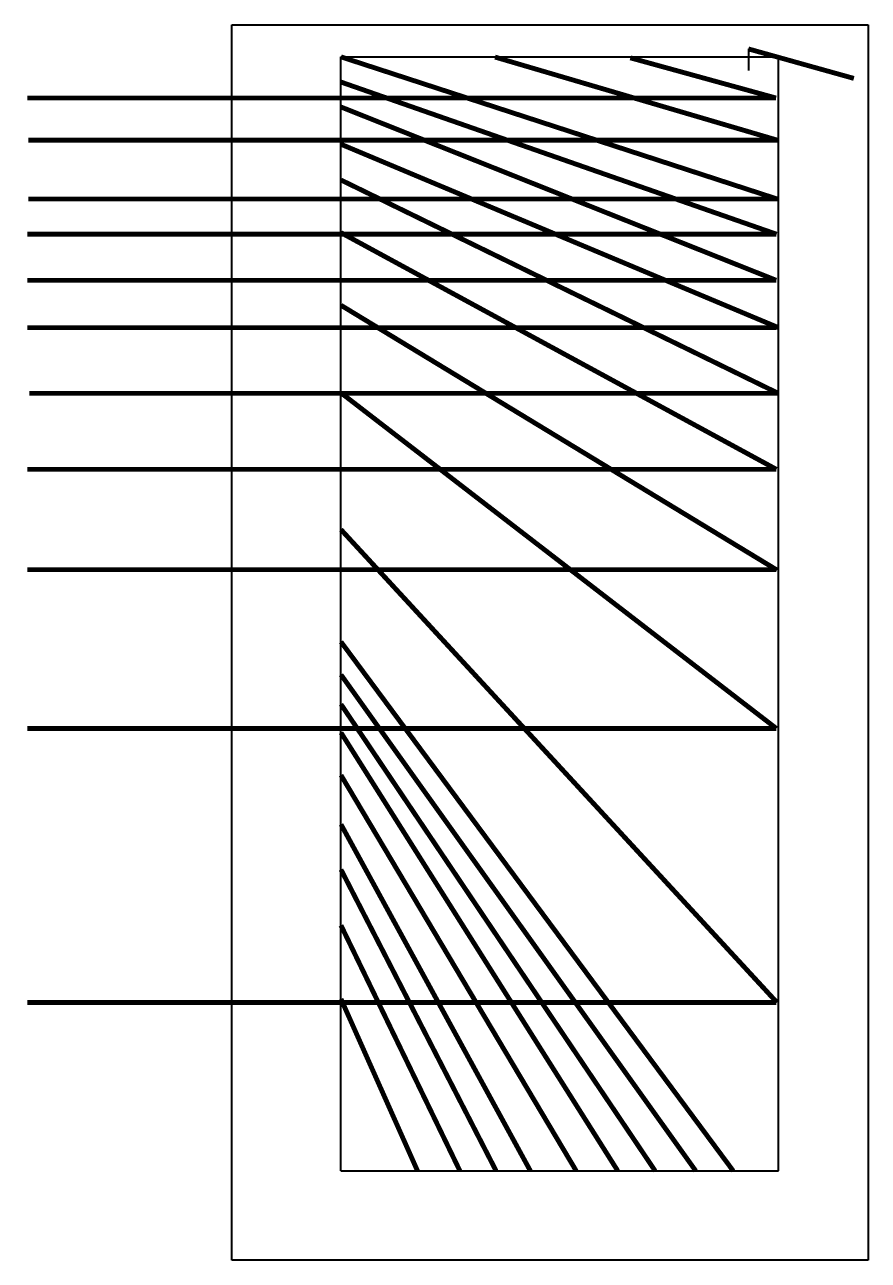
# Model space of a CAD drawing. Header units: millimetres. Extents: x -6.5 to 10.8, y -1.8 to 23.6.
import ezdxf

# ---------------------------------------------------------------- set-up
doc = ezdxf.new("R2010")
doc.units = ezdxf.units.MM
doc.layers.get('0').update_dxf_attribs({"color": 5, "lineweight": 40})
doc.layers.add('Aux', color=6, linetype='Continuous', lineweight=40)
doc.layers.add('imagen', color=5, linetype='Continuous', lineweight=40)
picture_1 = doc.add_image_def('image1.png', size_in_pixel=(310, 602))

msp = doc.modelspace()

# ---------------------------------------------------------------- linework, layer by layer
at = {"const_width": 0.1}
msp.add_lwpolyline([(8.382, 23.09), (10.553, 22.483)], dxfattribs=at)
at = {"color": 3, "const_width": 0.1}
for points in [[(0, 22.926), (8.979, 20)], [(3.17, 22.922), (8.976, 21.213)], [(5.954, 22.906), (8.952, 22.079)], [(0, 22.408), (8.964, 19.276)], [(0, 21.895), (8.955, 18.328)], [(0, 21.128), (9, 17.354)], [(0, 20.392), (8.999, 16.001)], [(0, 19.308), (8.959, 14.437)], [(0, 17.814), (8.972, 12.364)], [(0, 16.012), (8.959, 9.104)], [(0, 13.198), (8.97, 3.466)]]:
    msp.add_lwpolyline(points, dxfattribs=at)
at = {"color": 1}
for points in [[(0, 0), (0, 22.926)], [(0, 22.926), (9, 22.926)], [(9, 0), (9, 22.926)], [(0, 0), (9, 0)]]:
    msp.add_lwpolyline(points, dxfattribs=at)
msp.add_lwpolyline([(8.382, 23.09), (8.382, 22.645)])
at = {"color": 3, "lineweight": 30, "const_width": 0.1}
for points in [[(0, 10.888), (8.07, 0)], [(0, 10.211), (7.299, 0)], [(0, 9.603), (6.464, 0)], [(0, 9.019), (5.695, 0)], [(0, 8.144), (4.84, 0)], [(0, 7.131), (3.897, 0)], [(0, 6.201), (3.192, 0)], [(0, 5.053), (2.447, 0)], [(0, 3.539), (1.575, 0)]]:
    msp.add_lwpolyline(points, dxfattribs=at)
at = {"layer": 'Aux', "color": 6, "const_width": 0.1}
for points in [[(8.952, 22.079), (-6.456, 22.079)], [(8.976, 21.213), (-6.433, 21.213)], [(8.979, 20), (-6.43, 20)], [(8.959, 19.276), (-6.45, 19.276)], [(8.955, 18.328), (-6.454, 18.328)], [(8.959, 17.354), (-6.45, 17.354)], [(8.999, 16.001), (-6.41, 16.001)], [(8.959, 14.437), (-6.45, 14.437)], [(8.959, 12.372), (-6.45, 12.372)], [(8.959, 9.104), (-6.45, 9.104)], [(8.959, 3.466), (-6.45, 3.466)]]:
    msp.add_lwpolyline(points, dxfattribs=at)

# ---------------------------------------------------------------- pictures from other files: only their frames are drawn
at = {"layer": 'imagen'}
image = msp.add_image(picture_1, insert=(-2.245, -1.84), size_in_units=(13.094, 25.428), dxfattribs=at)
image.dxf.flags = 7

doc.saveas('drawing.dxf')
